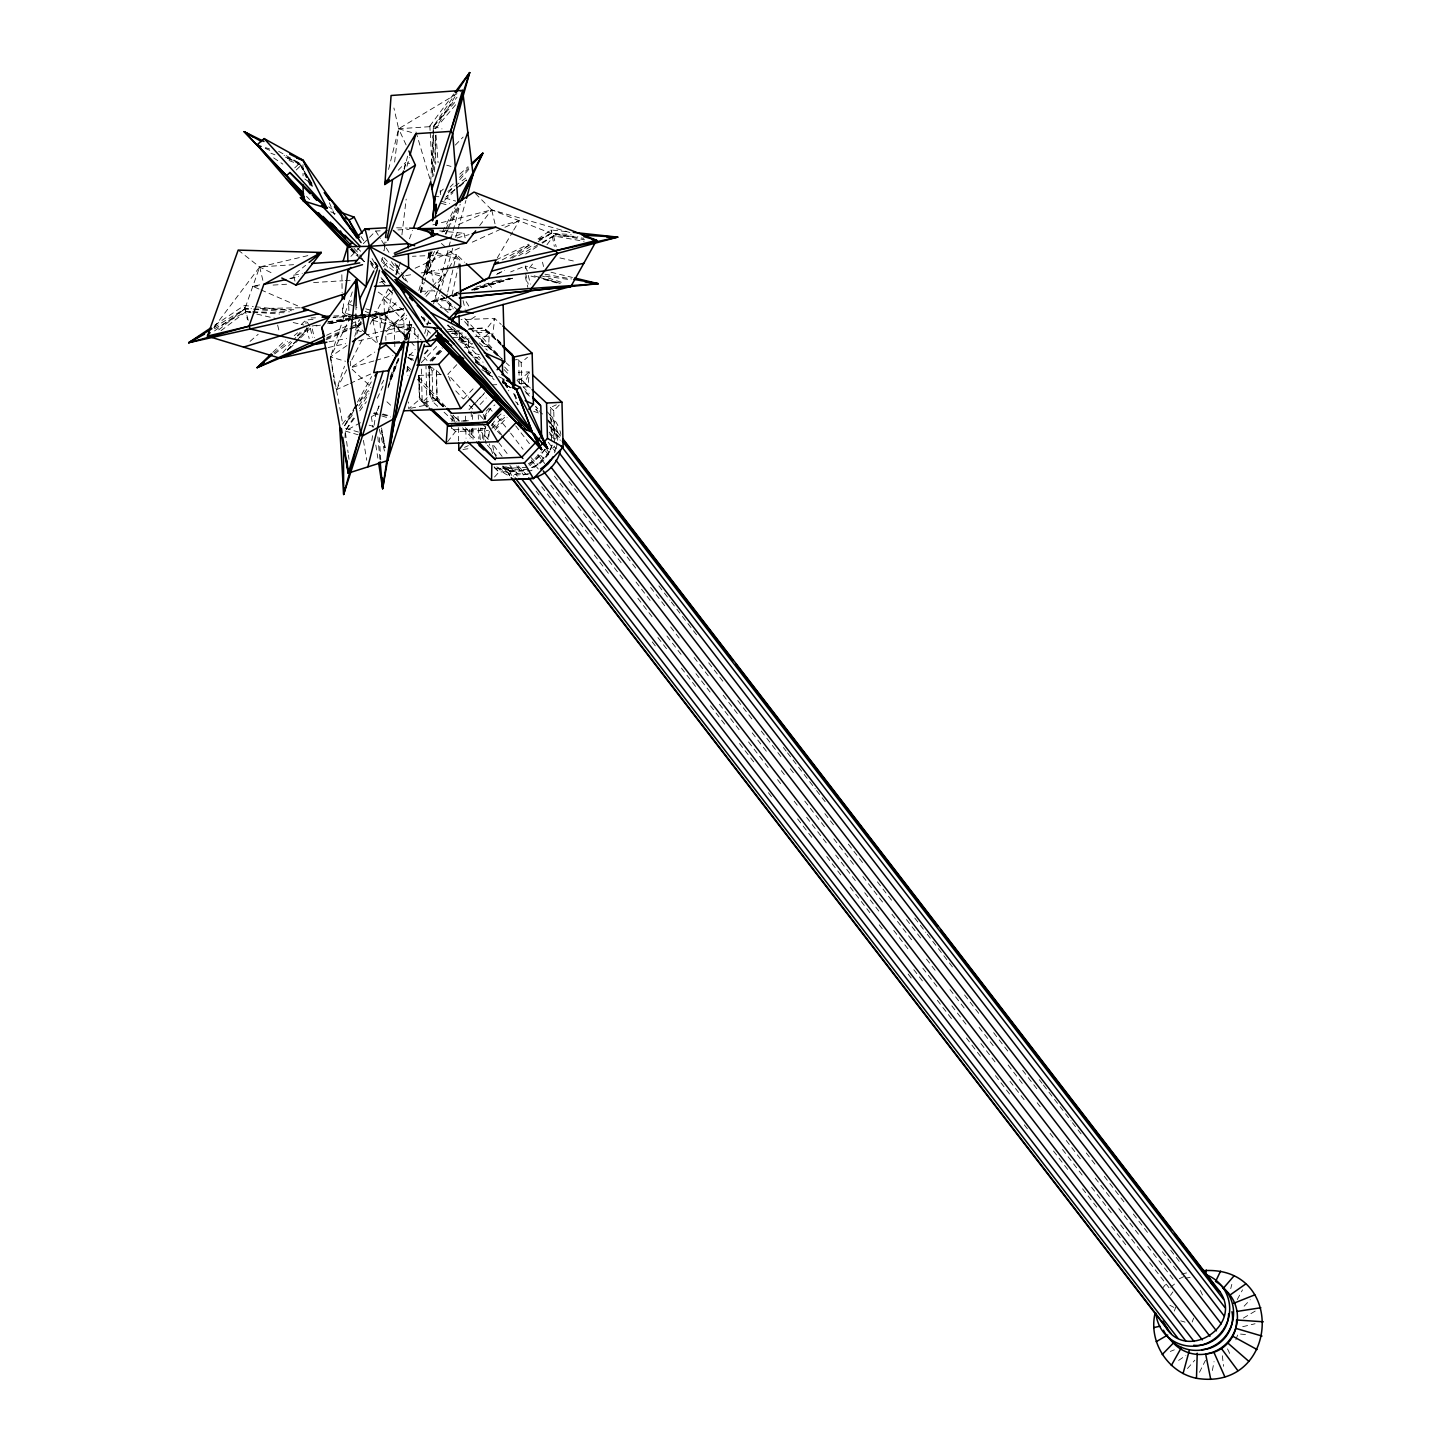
<?xml version="1.0" encoding="UTF-8"?>
<svg xmlns="http://www.w3.org/2000/svg" width="1452" height="1452" viewBox="0 0 1452 1452"><rect width="100%" height="100%" fill="white"/><g stroke="black" fill="none" stroke-linecap="round" stroke-linejoin="round"><path stroke-width="0.75" stroke-dasharray="5 3.75" d="M361.439 331.673L355.613 330.003L356.049 305.755M418.049 338.897L418.122 334.414M503.245 383.201L503.318 378.881M434.602 171.681L435.364 135.472M345.031 437.851L345.195 431.044L353.489 417.995M432.26 175.547L433.295 130.898L433.785 176.218M430.736 181.718L432.968 135.272M433.077 133.076L433.404 126.433L454.657 94.87M451.844 423.675L451.481 429.846L487.364 428.576M451.971 421.625L452.334 415.472L455.238 422.586M498.145 355.377L488.562 346.483L489.415 332.109L473.715 332.653M523.664 386.976L527.983 386.795L529.308 371.857L518.273 372.329M482.645 438.413L481.937 428.013M489.306 431.298L488.544 439.684L481.556 432.206M554.628 452.734L556.66 442.479M432.279 251.74L429.193 257.748L429.61 253.338M429.102 251.904L426.707 274.029L424.855 280.2M396.614 274.9L398.175 266.097M401.914 234.843L406.179 199.124M500.559 343.434L492.609 336.047L494.715 318.442L461.028 319.621M384.98 241.994L383.927 250.869L386.123 242.067M394.617 162.061L398.628 128.756L393.909 107.974M343.67 303.777L342.509 312.597L364.307 331.964M371.821 440.609L372.801 434.039M374.108 425.291L375.759 414.346L378.99 405.979M429.883 253.301L426.707 274.029L438.25 250.107M408.901 338.57L411.932 323.469M408.792 338.643L410.716 327.589L404.89 339.096L411.134 322.09M430.718 251.958L426.707 274.029L436.925 252.049M435.527 225.477L436.725 218.853M1212.384 1370.506L1214.053 1361.631M429.193 257.748L430.427 251.214M435.382 225.096L436.616 218.562M431.062 251.94L426.707 274.029L431.244 251.922M436.29 225.441L437.596 218.798M420.372 292.433L423.276 277.768M423.694 275.68L429.375 251.686M436.707 225.405L438.068 218.762M450.047 303.649L448.087 312.398L436.544 302.125L434.729 290.981M452.008 294.883L457.398 270.798M457.888 268.62L459.848 259.854L448.105 249.417M381.477 261.65L382.457 257.349M420.717 292.142L422.714 283.467M424.71 274.809L429.719 253.138M436.235 224.969L437.742 218.453M447.27 294.048L445.728 300.637L453.205 308.859M447.779 291.852L456.491 254.517L412.422 256.278M385.942 320.493L392.04 294.447M404.092 168.831L405.689 162.37L409.573 163.477M435.854 225.296L437.469 218.689M437.941 289.13L450.374 241.232M450.9 239.035L460.175 204.26M388.555 169.467L398.628 128.756L460.647 91.512M406.596 372.039L407.685 367.701M404.273 169.485L408.121 154.075M1230.733 1288.614L1231.822 1284.367M406.977 166.254L409.355 157.578M446.744 269.981L452.734 248.274M455.728 237.42L457.525 230.922M458.124 228.744L465.91 200.521M426.834 336.102L428.649 329.84M404.309 339.187L409.355 322.271M418.829 290.527L421.37 282.069M421.988 279.946L424.529 271.488L434.638 251.287M421.171 292.56L424.256 282.269M424.674 333.561L428.467 320.874M433.531 303.94L437.324 291.253M436.961 302.234L438.94 295.791M439.593 293.649L445.546 274.337L424.529 271.488L441.735 276.443L445.546 274.337L433.531 287.913M356.756 334.142L360.931 321.328M352.31 291.906L330.475 356.938L333.561 377.048M348.226 384.308L336.465 389.699L344.487 366.213M354.724 336.301L359.824 321.364M218.689 329.876L244.862 308.804L259.654 266.968L310.22 255.062M355.613 330.003L359.334 319.585M390.007 381.059L396.741 362.383M405.108 338.824L410.408 324.032M483.77 419.864L490.086 408.956L494.932 404.872M532.267 467.689C542.304 463.987 549.6 454.893 552.214 444.639L556.08 448.777M1174.323 1311.065L1175.775 1307.09M1192.201 1322.028L1193.635 1318.126M1235.888 1339.742L1238.03 1333.862L1246.742 1334.66M395.597 274.537L400.788 262.104M409.464 238.836L412.604 230.378M388.047 387.811L398.991 358.735M406.015 340.058L410.716 327.589L404.981 339.695M520.56 383.673L524.898 383.491L529.308 371.857L520.796 379.099L516.476 379.281M388.174 386.105L398.647 358.934M405.888 340.131L410.716 327.589L405.725 339.986M390.334 376.721L394.381 366.267M379.081 406.07L375.759 414.346L371.93 416.434M389.898 379.226L398.229 358.571M445.292 234.062L447.143 230.069M448.069 228.073L458.287 206.075L458.451 208.235L450.755 224.189M377.339 398.211L383.056 386.105M445.945 234.153L449.793 226.185M445.764 229.053L456.908 206.819M1199.479 1372.285L1205.505 1360.27M350.64 316.917L330.475 356.938L342.636 423.494M374.852 268.892L376.867 264.881M336.465 389.699L346.665 369.843M351.765 359.915L361.947 340.058M370.115 324.177L388.464 288.44M442.551 231.739L454.875 207.727M1237.267 1299.54L1242.531 1289.812M381.622 384.072L383.727 380.224M448.16 269.745L436.707 290.69L419.247 291.398M449.194 267.84L456.491 254.517L464.785 262.249M344.487 425.745L356.393 404.092M357.482 402.131L371.567 376.54M497.183 258.075L512.61 231.957M513.718 230.088L519.217 220.758L501.775 225.568M453.75 93.963L429.846 126.034L435.509 128.684L456.708 93.872M353.907 410.462L344.578 425.799L353.653 413.167M355.068 408.556L372.565 379.807M359.406 408.665L368.899 393.746M501.612 434.674L496.076 427.505L500.922 420.572L505.786 416.47M528.401 463.551L534.136 460.847L540.598 455.365L545.444 448.432M1170.475 1295.366L1172.889 1291.899M358.789 405.888L369.026 391.35M354.488 418.212L345.195 431.044L348.117 452.788M359.787 410.88L366.43 401.714M532.503 264.046L527.239 271.07L525.297 266.025L510.668 271.905M546.987 244.698L553.575 235.914L577.878 236.367M214.097 327.245L259.654 266.968L293.594 264.681M479.686 225.586L491.665 209.85L570.926 232.846M342.454 424.202L353.29 410.099M354.651 408.339L370.913 387.212M472.19 330.893L485.349 330.421L494.715 318.442L501.23 324.504M447.506 441.789L455.547 431.516L488.417 430.355M406.088 144.928L398.628 128.756L433.404 126.433L457.035 97.211M431.934 360.967L442.751 347.863M435.509 128.684L455.946 104.381M424.547 353.508L428.921 348.371M282.777 352.636L295.863 337.39M297.315 335.684L300.219 332.308M448.269 192.88L454.04 186.273M459.794 179.667L469.885 168.105M426.035 296.408L432.024 289.62M1187.464 1368.528L1194.833 1360.179M430.082 130.444L429.846 126.034L433.404 126.433L455.565 101.586M494.533 477L499.034 472.009L531.505 470.666L554.646 446.073M349.115 319.367L348.68 303.958L351.711 300.727M383.51 266.769L388.065 261.904M407.413 339.441L384.417 314.648L384 299.402L394.49 288.186M385.343 320.874L385.161 314.34L397.158 301.526M404.691 313.069L394.2 324.286L394.617 339.532M404.237 336.483L403.801 321.219L406.814 318.024M430.028 360.495L442.025 347.681M456.799 364.67L447.797 374.271L468.706 397.303M398.247 170.265L405.689 162.37M287.423 350.241L294.901 342.309M296.408 340.712L308.368 328.007L299.348 337.517M463.66 398.828L475.53 386.214M471.065 407.232L475.639 402.367M477.163 400.752L484.805 392.657M472.372 406.143L469.286 409.428L466.546 406.506M473.915 404.509L484.714 393.038M480.086 404.545L486.257 397.975M528.945 464.949L541.142 451.989M529.962 465.711L545.389 449.321M424.855 294.302L430.99 287.805M432.533 286.189L441.735 276.443M1244.128 1306.201L1250.245 1299.703M287.315 350.204L297.841 339.096M408.992 356.012L415.181 349.496M424.764 353.998L429.284 349.242M421.207 362.728L436.671 346.502M430.518 361.203L442.606 348.534M432.26 361.04L442.878 349.896M437.687 406.27L432.896 401.805L432.133 371.349L436.689 366.576M486.184 411.206L489.215 408.012M491.847 428.431L504.225 415.435M494.987 430.137L507.075 417.45M450.102 187.108L453.224 183.896M459.449 177.434L468.815 167.76M559.238 405.054L553.757 410.735L554.591 443.858M455.311 145.091L463.134 137.069M350.948 256.351L361.766 245.279M363.309 243.682L367.955 238.945M369.498 237.366L375.687 231.031L380.134 230.814M289.493 348.789L299.039 339.387M300.637 337.826L310.165 328.424M272.867 352.273L285.463 339.986M301.199 324.631L305.918 320.021L314.957 319.259M294.738 167.906L299.675 163.187M296.226 169.993L301.108 165.328L303.432 169.176L301.108 165.328L284.048 155.255M458.868 339.205L463.751 334.541M440.047 192.1L443.332 189.105M459.794 174.167L468.034 166.708M444.584 200.267L452.97 192.68M459.685 186.6L466.382 180.538M250.053 341.401L258.184 334.269M273.992 353.126L287.478 341.492M294.23 335.684L297.606 332.78M419.102 375.505L419.701 399.318L408.738 408.684L408.556 402.022M521.74 384.272L521.195 362.637L527.457 357.283M454.549 189.831L446.127 196.891L457.925 187.108M456.237 188.415L466.328 179.957M459.612 185.693L466.346 180.084M387.339 328.787L404.309 314.812M294.956 281.125L293.54 275.227L305.646 265.28M385.869 331.8L406.741 315.211M274.7 353.907L290.527 341.529M297.551 336.029L308.114 327.789M220.994 330.693L246.114 311.599L250.633 311.726M447.888 191.428L453.242 187.417M455.02 186.074L465.729 178.051M214.533 330.911L244.862 308.804L251.45 308.677M346.992 345.503L330.475 356.938L345.54 361.276M510.106 258.311L528.71 245.424M538.02 238.981L551.034 229.96L566.589 231.63M1178.607 1360.433L1185.867 1355.424M475.312 316.409L467.943 321.346L468.125 327.88M214.642 325.339L244.281 305.464L253.265 306.481M525.751 254.046L540.58 244.372M542.449 243.174L553.575 235.914L584.085 241.322M352.346 366.557L374.798 352.074M512.03 258.202L536.278 242.847M538.129 241.649L551.197 233.391L571.144 234.516M213.88 327.517L244.862 308.804L251.632 308.931M1243.366 1318.089L1256.96 1310.049M518.654 255.752L539.999 243.627M541.941 242.52L553.575 235.914L551.034 229.96L554.319 246.423M360.477 422.695L345.195 431.044L358.1 434.765M214.442 328.769L246.114 311.599L250.579 311.926M502.21 259.908L529.635 245.061M539.436 239.743L551.197 233.391L583.65 238.328M496.076 259.944L528.746 244.208M538.946 239.29L551.197 233.391L584.593 239.798M496.602 274.428L504.57 270.616M1179.224 1278.813L1184.796 1276.163M454.276 293.957L458.378 292.034M497.346 273.72L503.499 270.834M326.573 335.285L349.061 324.812M351.112 323.85L359.297 320.039M361.33 319.095L367.465 316.227M350.186 383.401L371.766 373.509M551.506 440.555L550.653 407.431L556.316 404.818M464.531 447.361L468.306 445.637M415.127 268.221L462.063 246.822M472.281 242.157L502.9 228.2M504.933 227.274L519.217 220.758M445.292 298.077L433.331 301.78M447.089 297.243L458.324 292.106M441.934 231.993L446.073 230.142M458.505 224.606L491.665 209.85L551.197 233.391M326.809 337.536L361.439 322.29M371.621 317.788L379.771 314.195L403.438 308.387M326.119 339.786L348.534 330.021M350.567 329.132L360.768 324.685M372.983 319.349L387.248 313.124L401.914 309.512M326.591 338.534L347.5 329.767M349.605 328.896L362.147 323.633M372.601 319.259L387.248 313.124L371.567 314.322M452.153 295.5L458.433 292.977M1170.294 1351.413L1174.341 1349.834M452.407 296.135L456.672 294.702M471.646 289.692L501.593 279.655M379.607 282.45L383.927 281.053M471.809 290.237L512.665 277.368M475.73 287.224L499.343 279.819M474.151 290.146L514.189 277.695L471.519 290.636M455.347 235.95L464.005 233.282L465.42 239.163M373.817 360.967L350.476 367.755L350.295 361.167M375.941 360.35L392.929 355.395M431.77 301.399L444.748 297.642M446.907 297.007L457.707 293.867M472.844 289.474L513.917 277.568M457.126 237.946L469.069 234.625M433.712 301.381L444.403 298.567M452.97 296.335L457.235 295.21L452.915 296.208M432.896 224.842L491.665 209.85L495.313 225.078M387.212 334.269L413.493 327.553M431.407 301.49L444.312 298.313M411.914 324.704L366.394 334.849M1242.712 1326.692L1255.054 1323.752M430.863 323.179L426.634 324.177L421.37 316.5M403.638 308.859L355.649 318.696M328.116 347.554L345.63 343.688M358.753 340.784L378.464 336.447M290.055 278.657L296.607 277.241M258.946 289.002L252.793 286.334L261.56 284.465M289.983 278.385L298.731 276.515M410.753 408.266L426.979 404.926L425.98 365.958M316.137 325.974L320.511 325.103M329.241 323.379L366.394 315.973M368.59 315.556L403.547 308.586M293.54 275.227L302.379 273.593M353.453 319.095L329.314 323.578L349.515 319.985M329.096 341.783L346.647 338.534M528.274 468.978L522.067 470.139L513.681 469.486L505.786 466.691L513.79 476.202M509.688 475.04L502.773 466.056C510.741 472.898 521.921 476.002 532.14 473.116M1185.213 1278.286L1191.42 1277.125M351.729 319.585L358.39 318.369M360.604 317.97L387.248 313.124L333.034 317.716M405.725 275.626L412.332 274.482M421.153 272.94L438.776 269.89M312.071 326.028L318.714 324.885M327.553 323.379L347.445 319.948M360.713 317.679L387.248 313.124L365.305 316.463M327.88 321.781L349.714 318.061M351.91 317.679L358.462 316.554M360.64 316.191L367.193 315.066M327.989 322.162L354.324 318.151M356.52 317.806L363.109 316.808M512.229 360.314L518.691 359.316L519.29 383.691M443.64 406.251L437.27 400.316L422.205 402.621L421.261 364.942M462.988 449.43L469.159 448.614M458.923 340.948L467.381 339.95M450.392 331.365L459.376 330.475M468.343 329.568L484.06 328.007L501.412 344.197M333.198 317.262L367.047 314.667M252.793 286.334L259.563 285.917M273.067 285.082L286.589 284.229M313.614 282.559L342.908 280.744M345.159 280.599L351.91 280.182M397.939 229.906L409.065 229.343M333.815 315.991L349.351 315.302M351.584 315.211L367.12 314.521M460.23 342.127L468.996 341.764M492.428 384.834L496.765 384.653M461.373 421.062L467.762 420.79M495.949 468.706L526.241 467.453M432.642 301.163L445.728 300.637L453.659 308.042M384.417 314.648L395.525 324.994L410.789 324.395L415.363 329.441M449.321 329.386L455.819 329.132M468.851 328.606L484.06 328.007L501.212 345.195M458.251 339.332L469.159 338.897M441.245 374.525L417.25 375.487L445.619 406.723M445.909 331.818L459.05 331.346M451.282 333.434L462.498 333.053M453.169 337.427L466.328 336.973M475.094 336.664L492.609 336.047M461.482 341.547L470.285 341.238M464.35 347.318L473.152 347.01M484.169 346.629L488.562 346.483M468.415 420.771L459.594 421.08L453.224 415.145M260.235 308.514L301.98 307.733M311.145 317.915L315.538 317.843M253.882 308.967L296.807 309.784M396.614 227.782L407.395 228.091M252.902 311.799L284.519 312.761M435.11 196.583L438.867 196.71M248.201 320.293L244.281 305.464L244.862 308.804L251.541 309.258M253.773 309.403L289.42 311.835M252.811 312.089L279.601 314.031M472.935 357.065L481.374 357.682M439.72 230.904L464.005 233.282M445.655 309.494L452.334 310.147M447.543 329.295L458.36 330.475M255.516 306.735L291.435 310.764M374.18 412.804L377.72 413.275M545.371 276.152L569.583 279.601M440.337 307.534L451.282 309.421M544.972 274.228L571.58 278.965M559.928 257.93L575.119 261.378M246.114 311.599L254.681 313.578M256.822 314.086L276.08 318.551M293.195 322.544L303.904 325.03M413.076 358.989L407.449 357.628L413.62 360.405M536.006 268.62L525.297 266.025L525.424 269.673M551.016 272.25L572.451 277.459M359.824 317.008L342.509 312.597L342.4 305.918M372.801 320.329L409.591 329.713L421.134 339.986M531.015 276.08L535.207 277.187M543.611 279.401L558.276 283.267M468.488 340.966L468.796 351.856L479.36 354.724M365.85 308.84L372.293 310.674M374.435 311.291L385.161 314.34M433.404 126.433L442.007 128.901M398.628 128.756L411.551 132.477M446.726 165.201L451.027 166.435M445.038 198.016L455.801 201.12M441.081 201.138L449.684 203.607M441.245 203.298L447.688 205.149M409.119 354.361L413.421 355.595M382.983 413.983L389.445 415.835M382.021 414.51L390.624 416.978M386.522 417.432L370.659 412.332M369.08 425.164L373.382 426.398M345.558 428.34L358.481 432.043M538.529 277.078L560.127 283.358L542.83 278.367M1180.766 1320.866L1185.05 1322.119M534.191 275.844L540.67 277.731M436.163 252.43L459.848 259.854M539.872 275.227L562.995 282.831M265.426 147.596L269.6 148.975M533.683 411.279L539.618 413.384L535.752 409.246L542.631 414.02M287.496 158.431L299.638 163.241L312.652 186.328M270.907 153.204L274.936 154.819M289.039 160.482L301.108 165.328M265.208 148.34L271.27 150.972M285.463 157.106L299.638 163.241L311.817 187.018M260.997 289.892L299.929 306.844M461.809 342.799L476.111 349.079M348.68 303.958L356.956 307.661M365.232 311.345L394.2 324.286L407.631 339.078M330.711 211.738L336.773 214.551M428.848 366.285L436.489 369.861L437.27 400.316M238.182 250.107L259.654 266.968L273.756 273.992M482.736 368.481L488.689 371.476M498.599 376.467L502.555 378.464M1169.876 1305.257L1173.833 1307.399M278.621 151.298L299.638 163.241L310.855 187.018M481.882 369.697L489.524 374.09M502.9 381.785L506.712 383.981M488.852 374.58L492.7 376.812M502.301 382.384L508.073 385.742M485.095 371.167L490.939 374.598M502.628 381.477L506.53 383.764M487.346 373.981L491.248 376.286M506.839 385.488L510.741 387.793M485.385 371.077L489.233 373.382M502.755 381.44L506.621 383.745M485.857 372.71L489.705 375.015M507.002 385.452L510.85 387.757M452.588 332.962L460.102 337.517L480.503 358.499M468.07 352.455L483.099 362.183M328.66 206.801L332.326 209.233M504.025 382.693L508.835 390.806M507.184 387.593L505.296 383.546L508.599 385.76M273.666 157.887L282.831 164.112M304.829 179.05L312.162 184.023M475.367 362.274L480.848 366.14M482.681 367.41L488.162 371.276M502.773 381.549L506.439 384.108M483.153 367.9L490.54 373.11M378.228 292.07L403.819 310.438M479.741 364.724L490.685 372.783M475.294 361.494L488.199 370.986M382.493 262.485L396.886 273.157M407.649 357.246L413.003 361.276M447.361 325.302L472.118 344.56M421.57 316.826L430.337 323.832M475.966 360.277L488.235 370.079M451.79 326.337L472.535 343.779M443.277 406.143L429.992 394.69L428.649 366.467M392.566 292.505L387.575 288.458L393.764 294.901M418.593 375.596L419.701 399.318L427.904 406.506M441.408 243.464L446.436 247.929M485.349 330.421L500.595 343.979M365.977 333.452L377.72 343.888L371.894 315.32M530.452 388.083L520.796 379.099L527.983 386.795M524.898 383.491L529.726 387.974M550.526 407.74L553.757 410.735L550.653 407.431M479.342 342.872L487.291 350.259M524.916 390.933L529.671 395.361M525.751 392.712L530.506 397.14M440.736 374.798L436.235 369.97L437.016 400.48L443.368 406.378M452.897 415.236L459.249 421.153M494.206 467.526L499.034 472.009L493.208 465.783M488.017 283.902L492.99 288.549M500.795 342.69L489.415 332.109L481.302 340.857L497.256 355.686M518.019 359.679L521.195 362.637M441.462 295.137L446.218 299.566M447.797 301.054L458.905 311.4M464.767 318.387L499.288 355.885M506.113 362.8L509.307 365.759M480.067 338.461L502.283 359.17L481.302 340.857L462.153 318.732M407.74 366.612L410.898 369.57M417.45 379.444L443.659 405.907M442.751 406.56L429.992 394.69L429.229 364.234M444.076 412.205L453.641 421.098M452.371 428.558L455.547 431.516M428.667 406.106L419.211 397.267L418.92 375.542M419.701 399.318L427.632 406.687M427.088 407.159L422.205 402.621L429.992 394.69L432.896 401.805M352.128 369.298L370.369 386.323M386.958 401.787L391.949 406.433M351.529 248.11L357.827 254.318M359.388 255.879L364.107 260.525M475.457 193.552L491.665 209.85M357.464 248.074L360.604 251.287M369.988 260.906L377.81 268.929M306.553 196.401L309.621 199.577M402.295 277.15L406.85 281.906M447.924 324.812L460.102 337.517L477.672 363.363M427.505 330.112L430.518 333.234M350.168 249.163L356.412 255.715M383.963 257.748L400.77 275.535M351.075 249.163L360.241 258.873M381.622 281.506L386.196 286.353M504.643 367.029L509.289 372.002M517.021 380.279L529.417 393.51M504.08 369.534L508.708 374.507M537.73 408.774L535.643 406.542L539.69 411.333M560.182 435.31L548.021 420.408L551.542 427.995L560.944 439.303M549.11 432.115L555.553 439.012M515.605 401.66L518.183 404.418M546.732 449.811L549.31 452.57M540.598 455.365L544.464 459.504M490.086 408.956L492.155 411.188M497.056 416.434L509.235 431.335M531.015 457.507L538.002 464.967M492.21 423.367L496.076 427.505M491.411 424.819L500.414 434.457M479.632 415.036L484.097 419.81M455.746 390.842L463.242 398.864M469.25 405.29L473.751 410.099M482.318 423.821L485.44 427.16L484.678 435.546L486.111 443.822M518.201 466.001L525.933 474.278M509.815 465.348L517.547 473.624M487.4 445.201L496.62 455.674M465.257 427.578L475.766 438.813M437.016 400.48L443.005 406.905M450.519 414.927L456.527 421.352M462.535 427.777L473.025 439.012M354.034 248.401L361.584 256.568M381.023 277.641L385.361 282.36M468.796 351.856L494.17 379.807M384 299.402L403.801 321.219M395.525 324.994L409.246 340.113M410.771 341.801L415.345 346.828M424.057 357.174L427.033 360.459M406.996 367.937L409.972 371.222M547.84 419.737L551.887 424.529L555.408 432.115L556.479 438.322M549.255 421.733L560.327 436.09M549.292 425.962L560.363 440.319M549.691 433.93L552.468 437.524M548.221 442.243L555.136 451.227M658.881 585.882L663.038 591.273M664.417 593.069L669.953 600.257M671.332 602.035L675.489 607.426M676.868 609.223L681.024 614.613M682.404 616.41L686.56 621.801M687.939 623.598L692.078 628.97M693.475 630.767L697.613 636.158M783.372 747.471L786.149 751.065M787.528 752.862L791.685 758.253M793.064 760.049L797.202 765.422M798.6 767.219L802.738 772.609M804.118 774.406L808.274 779.797M809.653 781.593L815.189 788.763M816.568 790.56L820.725 795.95M822.104 797.747L826.261 803.137M914.778 918.045L918.934 923.418M920.314 925.214L925.85 932.402M927.229 934.199L931.385 939.589M932.765 941.386L936.921 946.758M938.301 948.555L942.439 953.946M943.836 955.743L947.974 961.133M949.372 962.93L953.51 968.321M1039.269 1079.635L1042.046 1083.228M1043.425 1085.007L1047.564 1090.398M1048.961 1092.194L1053.099 1097.585M1054.497 1099.382L1058.635 1104.772M1060.014 1106.569L1064.171 1111.942M1065.55 1113.738L1071.086 1120.926M1072.465 1122.723L1076.622 1128.113M1078.001 1129.892L1082.157 1135.283M1170.675 1250.19L1174.831 1255.581M1176.211 1257.378L1180.367 1262.768M545.462 450.973L549.618 456.364M568.984 481.501L573.141 486.874M574.52 488.671L578.658 494.061M592.489 512.012L596.645 517.402M598.024 519.199L602.181 524.589M603.56 526.386L607.716 531.759M621.547 549.727L625.703 555.1M627.082 556.896L631.221 562.287M632.618 564.084L636.756 569.474M650.587 587.425L654.743 592.815M656.122 594.612L660.279 599.985M661.658 601.781L665.815 607.172M708.685 662.838L712.841 668.21M714.221 670.007L718.377 675.398M719.756 677.195L723.895 682.585M737.743 700.536L741.881 705.926M743.261 707.723L747.417 713.113M748.796 714.892L752.953 720.283M761.247 731.064L765.404 736.436M766.783 738.233L770.939 743.624M772.319 745.42L776.457 750.811M777.855 752.608L781.993 757.998M790.305 768.761L794.444 774.152M824.881 813.646L829.019 819.037M830.417 820.834L834.555 826.224M848.385 844.175L852.542 849.565M853.921 851.344L858.078 856.734M859.457 858.531L863.613 863.922M877.444 881.872L881.582 887.263M882.979 889.06L887.118 894.45M888.515 896.247L892.653 901.619M906.484 919.588L910.64 924.96M912.019 926.757L916.176 932.148M917.555 933.945L921.711 939.335M964.582 994.983L968.738 1000.374M970.117 1002.17L974.274 1007.561M975.653 1009.358L979.791 1014.73M993.64 1032.699L997.778 1038.071M999.158 1039.868L1003.314 1045.258M1004.693 1047.055L1008.85 1052.446M1022.68 1070.396L1026.836 1075.787M1028.216 1077.584L1032.354 1082.956M1033.751 1084.753L1037.89 1090.143M1086.314 1152.979L1090.452 1158.369M1091.831 1160.166L1095.988 1165.557M1104.282 1176.32L1108.439 1181.71M1109.818 1183.507L1113.974 1188.898M1115.354 1190.694L1119.51 1196.067M1120.89 1197.864L1125.046 1203.254M1133.34 1214.035L1137.479 1219.408M1138.876 1221.205L1143.014 1226.595M1144.412 1228.392L1148.55 1233.783M1162.38 1251.733L1166.537 1257.123M1167.916 1258.92L1172.073 1264.311M1173.452 1266.09L1177.608 1271.48M515.696 425.872L529.526 443.822M537.821 454.603L544.736 463.569M554.428 476.147L558.584 481.538M559.964 483.334L564.102 488.707M565.5 490.504L569.638 495.894M577.932 506.657L582.089 512.048M583.468 513.845L587.624 519.235M589.004 521.032L593.16 526.423M594.54 528.219L598.696 533.592M606.99 544.373L611.147 549.763M612.526 551.56L616.664 556.933M618.062 558.73L622.2 564.12M636.03 582.07L640.187 587.461M641.566 589.258L645.723 594.648M647.102 596.445L651.258 601.818M670.624 626.955L674.763 632.346M676.142 634.143L680.298 639.533M694.129 657.484L698.285 662.874M699.664 664.671L703.821 670.044M705.2 671.84L709.338 677.231M723.187 695.181L727.325 700.572M728.704 702.369L732.861 707.759M734.24 709.556L738.396 714.928M752.227 732.897L756.383 738.269M757.762 740.066L761.901 745.457M763.298 747.254L767.436 752.644M781.267 770.595L785.423 775.985M804.789 801.123L808.945 806.495M810.325 808.292L814.463 813.683M815.861 815.48L819.999 820.87M821.396 822.667L825.535 828.039M833.829 838.82L837.986 844.211M839.365 846.008L843.521 851.38M844.901 853.177L849.057 858.568M850.436 860.364L854.593 865.755M862.887 876.518L867.025 881.908M868.423 883.705L872.561 889.096M873.959 890.893L878.097 896.283M879.476 898.062L883.633 903.453M891.927 914.234L896.084 919.624M897.463 921.403L901.619 926.793M902.999 928.59L907.155 933.981M908.535 935.778L912.673 941.168M926.521 959.119L930.659 964.509M932.039 966.288L936.195 971.678M950.025 989.629L954.182 995.019M955.561 996.816L959.718 1002.207M961.097 1004.004L965.235 1009.394M979.084 1027.344L983.222 1032.735M984.601 1034.514L988.758 1039.904M990.137 1041.701L994.293 1047.092M1008.124 1065.042L1012.28 1070.433M1013.659 1072.229L1017.798 1077.62M1019.195 1079.417L1023.333 1084.789M1037.164 1102.758L1041.32 1108.13M1066.222 1140.455L1070.36 1145.846M1071.757 1147.643L1075.896 1153.015M1077.275 1154.812L1081.431 1160.202M1095.262 1178.153L1099.418 1183.543M1100.797 1185.34L1104.954 1190.731M1106.333 1192.528L1110.49 1197.9M1118.784 1208.681L1122.922 1214.072M1124.32 1215.868L1128.458 1221.241M1129.837 1223.038L1133.994 1228.428M1135.373 1230.225L1139.53 1235.616M1147.824 1246.379L1151.981 1251.769M1153.36 1253.566L1157.516 1258.957M1158.896 1260.753L1163.052 1266.126M1164.431 1267.923L1168.57 1273.313M1169.967 1275.11L1174.105 1280.501M510.614 433.132L523.065 449.285M531.359 460.066L538.275 469.05M550.725 485.204L554.882 490.594M556.261 492.391L560.418 497.764M561.797 499.561L565.935 504.951M579.765 522.902L583.922 528.292M585.301 530.089L589.458 535.479M590.837 537.276L594.993 542.649M608.824 560.617L612.98 565.99M614.359 567.786L618.498 573.177M619.895 574.974L624.033 580.364M637.864 598.315L642.02 603.705M643.399 605.502L647.556 610.875M648.935 612.671L653.091 618.062M666.922 636.012L671.06 641.403M672.457 643.2L676.596 648.59M677.975 650.387L682.131 655.76M695.962 673.728L700.118 679.1M701.497 680.897L705.654 686.288M707.033 688.085L711.171 693.475M719.484 704.238L723.622 709.629M725.02 711.426L729.158 716.816M730.538 718.613L734.694 723.985M736.073 725.782L740.23 731.173M748.524 741.954L752.68 747.326M754.06 749.123L758.216 754.514M759.596 756.31L763.734 761.701M765.131 763.498L769.27 768.888M777.582 779.651L781.72 785.042M794.171 801.195L798.328 806.586M806.622 817.349L810.779 822.74M812.158 824.536L816.296 829.927M817.694 831.724L821.832 837.114M823.23 838.893L827.368 844.284M835.662 855.065L839.819 860.455M841.198 862.234L845.354 867.624M846.734 869.421L850.89 874.812M852.27 876.609L856.426 881.999M864.72 892.762L868.859 898.153M870.256 899.95L874.394 905.34M875.792 907.119L879.93 912.509M893.76 930.46L897.917 935.85M899.296 937.647L903.453 943.038M904.832 944.835L908.988 950.225M922.819 968.175L926.957 973.566M928.354 975.363L932.493 980.735M933.872 982.532L938.028 987.923M951.859 1005.873L956.015 1011.264M957.394 1013.06L961.551 1018.451M962.93 1020.248L967.068 1025.62M980.917 1043.589L985.055 1048.961M986.434 1050.758L990.591 1056.149M991.97 1057.945L996.126 1063.336M1009.957 1081.286L1014.113 1086.677M1015.492 1088.474L1019.631 1093.846M1021.028 1095.643L1025.166 1101.033M1050.068 1133.359L1054.225 1138.731M1062.519 1149.512L1066.676 1154.903M1068.055 1156.699L1072.193 1162.072M1073.591 1163.869L1077.729 1169.259M1079.108 1171.056L1083.265 1176.447M1091.559 1187.21L1095.716 1192.6M1097.095 1194.397L1101.251 1199.788M1102.631 1201.584L1106.787 1206.957M1108.166 1208.754L1112.323 1214.144M1120.617 1224.925L1124.755 1230.298M1126.153 1232.095L1130.291 1237.485M1131.671 1239.282L1135.827 1244.673M1137.206 1246.469L1141.363 1251.842M1149.657 1262.623L1153.814 1268.013M1155.193 1269.81L1159.349 1275.183M1160.729 1276.98L1164.885 1282.37M1166.265 1284.167L1169.023 1287.761M541.723 486.747L545.879 492.137M547.259 493.934L551.415 499.325M552.795 501.122L556.933 506.494M565.245 517.275L569.384 522.666M570.781 524.462L574.919 529.835M576.299 531.632L580.455 537.022M594.285 554.973L598.442 560.363M599.821 562.16L603.978 567.55M605.357 569.347L609.495 574.72M657.919 637.573L662.058 642.946M663.455 644.742L667.593 650.133M681.424 668.083L685.58 673.474M686.959 675.271L691.116 680.661M692.495 682.458L696.651 687.831M710.482 705.799L714.62 711.171M716.017 712.968L720.156 718.359M721.553 720.156L725.691 725.546M739.522 743.497L743.678 748.887M745.058 750.684L749.214 756.056M750.593 757.853L754.75 763.244M797.62 818.91L801.776 824.282M803.156 826.079L807.312 831.47M808.691 833.267L812.83 838.657M826.678 856.607L830.816 861.998M832.196 863.795L836.352 869.185M837.731 870.964L841.888 876.355M850.182 887.136L854.339 892.526M855.718 894.305L859.874 899.695M861.254 901.492L865.392 906.883M866.79 908.68L870.928 914.07M879.24 924.833L883.379 930.224M913.816 969.718L917.954 975.109M919.352 976.906L923.49 982.296M937.32 1000.246L941.477 1005.637M942.856 1007.434L947.013 1012.806M948.392 1014.603L952.548 1019.994M966.379 1037.944L970.517 1043.335M971.914 1045.131L976.053 1050.522M977.432 1052.319L981.588 1057.691M995.419 1075.66L999.575 1081.032M1000.954 1082.829L1005.111 1088.22M1006.49 1090.016L1010.646 1095.407M1053.517 1151.055L1057.673 1156.445M1059.053 1158.242L1063.209 1163.633M1064.588 1165.43L1068.726 1170.802M1082.557 1188.771L1086.713 1194.143M1088.092 1195.94L1092.249 1201.33M1093.628 1203.127L1097.785 1208.518M1111.615 1226.468L1115.771 1231.859M1117.151 1233.656L1121.289 1239.028M1122.686 1240.825L1126.825 1246.215M498.708 442.606L508.382 455.184M516.694 465.947L523.609 474.931M536.06 491.085L540.198 496.475M652.238 641.911L656.395 647.283M768.435 792.719L772.591 798.11M908.135 974.056L912.292 979.447M1024.332 1124.883L1028.488 1130.255M502.102 456.382L492.409 443.822L493.843 452.08L496.493 457.779M510.396 467.163L517.311 476.129M504.915 466.455L511.83 475.421M502.918 466.854L509.833 475.82M378.028 266.26L373.999 260.943L377.956 266.224M391.405 261.614L397.63 270.562M381.84 258.728L387.684 267.277M360.985 236.603L364.742 242.194M370.659 263.611L374.271 269.201M375.687 231.031L380.406 238.6M381.586 240.487L385.125 246.168M386.286 248.056L389.826 253.737M396.904 265.099L403.983 276.443M405.144 278.348L407.504 282.124M483.153 414.383L486.42 419.646M309.875 326.41L305.918 320.021L306.009 323.687M466.165 301.726L469.668 307.461M372.039 258.601L377.847 268.203M309.203 178.814L312.67 184.604M374.634 262.322L378.046 268.112M374.779 262.231L377.03 266.115M304.43 171.263L312.18 185.112M513.554 393.528L514.915 395.979M505.296 383.546L507.438 387.43M370.496 261.215L374.616 269.019M396.523 264.845L400.462 272.631M401.442 274.591L404.382 280.436M1227.521 1348.908L1231.26 1356.803M492.627 453.641L489.27 443.822M1200.387 1290.447L1204.035 1298.342M514.607 393.964L517.311 399.972M329.332 202.717L334.559 214.66M307.461 175.892L311.781 186.128M483.879 416.161L485.331 419.719M429.955 366.013L432.133 371.349M394.998 263.211L398.175 271.415M448.559 376.286L450.864 382.33M514.189 394.291L517.947 404.836M416.016 132.005L430.101 179.558M553.575 235.914L556.189 246.786M542.503 262.195L543.538 266.533M528.292 275.408L530.379 284.102M525.57 273.321L528.183 284.175M525.261 276.606L527.856 287.46M463.079 300.6L465.166 309.294M423.784 317.189L424.819 321.527M381.858 322.889L379.771 314.195L380.478 331.6M312.289 329.023L314.376 337.717M310.383 328.588L312.47 337.281M306.553 327.698L309.167 338.552M277.641 325.085L279.22 331.6M259.654 266.968L263.302 282.178M244.862 308.804L247.457 319.658M379.281 429.139L384.798 452.389M384.925 447.688L381.313 430.482L384.871 447.706M381.531 427.959L385.197 447.543M551.542 427.995L552.976 436.253M363.436 440.373L366.757 460.248M428.594 253.084L433.295 282.069M371.349 416.688L373.073 427.596M375.814 445.056L377.865 458.142M333.906 379.281L335.267 388.228M348.407 454.948L349.006 459.304M1222.348 1355.787L1223.582 1366.296M414.473 329.568L415.435 338.498M377.847 436.87L379.934 459.395M435.999 135.054L438.123 162.733M440.246 190.394L440.573 194.659M379.317 437.669L380.769 459.848M430.209 132.658L432.642 176.817M502.828 378.772L502.955 383.128M459.522 333.198L459.758 341.91M394.672 341.71L394.871 348.244M385.778 336.12L385.887 340.476M504.08 379.026L504.189 383.382M478.252 414.927L478.38 419.283M478.597 427.995L478.87 438.885M472.426 414.945L472.553 419.356M472.771 428.195L473.043 439.23M471.174 411.588L471.41 420.3M471.628 429.03L471.846 437.742M469.795 429.302L470.012 438.141M465.475 416.089L465.584 420.499M465.802 429.338L466.038 438.177M458.015 416.343L458.233 425.309M458.287 427.541L458.632 440.991M407.667 366.503L407.885 375.378M409.428 320.946L409.591 329.713M341.837 274.755L342.146 292.56M302.978 164.602L303.051 175.91M435.546 135.363L435.709 164.294M429.229 366.412L429.393 392.603M550.036 417.033A37.207 36.717 -43.2 0 1 552.976 441.481M551.923 445.219A37.207 36.717 -43.2 0 1 531.523 467.58M524.154 469.958A37.207 36.717 -43.2 0 1 499.706 466.764M480.303 439.647A37.207 36.717 -43.2 0 1 480.449 428.068M484.151 417.087A37.207 36.717 -43.2 0 1 489.723 409.137M549.709 414.619A37.207 36.717 -43 0 1 559.31 428.848M559.928 430.663A37.207 36.717 -43 0 1 560.889 434.384M507.438 475.04A37.207 36.717 -43 0 1 496.856 466.854M487.908 438.268A37.207 36.717 -43 0 1 488.562 434.457M491.883 425.363A37.207 36.717 -43 0 1 496.185 418.866M497.455 417.396A37.207 36.717 -43 0 1 501.702 413.403M547.222 411.824A37.207 36.717 -43 0 1 555.789 449.358M528.02 474.096A37.207 36.717 -43 0 1 497.147 466.691M483.806 439.938A37.207 36.717 -43 0 1 485.73 426.579M1170.748 1287.325A37.207 36.717 -43 0 1 1175.231 1283.55M1163.07 1287.597A37.207 36.717 -43 0 1 1165.539 1284.603M1181.728 1274.166A37.207 36.717 -43 0 1 1187.391 1272.805M357.936 255.316L351.547 248.964L357.991 255.225M364.325 261.669L359.533 256.913L364.361 261.596M385.07 282.323L381.876 279.147L385.089 282.323"/><path stroke-width="1.5" d="M513.645 384.925L513.917 357.01L502.991 345.667M356.049 305.755L356.52 279.31L321.818 327.408L348.262 473.134L349.642 472.699M418.013 341.147L418.376 365.305L387.557 460.611M532.575 374.906L561.978 402.222L563.122 447.053L533.447 478.579L491.538 480.322L491.847 464.313L467.689 441.88M383.128 371.349L343.67 494.46L343.834 487.672M432.061 184.495L431.952 188.96L469.668 72.6L455.075 92.184M1202.292 1270.772C1286.926 1263.748 1279.121 1391.833 1196.484 1378.293L1197.228 1353.21M435.328 217.709L436.362 204.46M408.883 151.008L415.399 165.147L384.853 184.458L391.078 95.505L462.589 90.351L462.952 93.309M1196.484 1378.293C1167.789 1372.449 1148.387 1341.811 1155.048 1313.37M511.213 477.617L1165.466 1326.856C1186.593 1362.357 1243.311 1325.622 1219.97 1291.736L562.94 438.903M1228.61 1313.806C1228.791 1331.702 1211.513 1347.456 1193.689 1345.278M1210.732 1379.4L1205.614 1353.863C1222.893 1353.028 1237.304 1337.274 1236.541 1319.977L1263.294 1321.792M431.28 235.66L431.68 231.231M432.732 220.178L434.801 198.089M422.151 342.019L395.906 417.686L362.401 435.999L360.622 432.66L347.7 361.893L356.52 279.31L365.323 332.798L352.491 341.692M432.46 220.922L434.874 198.797M516.422 422.187L497.836 441.68L446.181 443.495L447.615 423.766L431.825 409.047M385.524 237.547L392.476 179.83M344.251 299.366L348.026 270.707L350.894 267.458M378.555 462.498L382.656 488.689L404.563 341.329M432.605 235.496L433.277 231.049M408.175 342.962L387.63 460.593M1205.577 1274.366L1206.322 1270.028M380.152 461.645L382.656 488.689L408.393 340.857M387.974 370.95L403.837 341.093L389.009 370.569L377.701 427.65L367.864 466.872M365.323 332.798L379.516 270.272M385.433 322.671L373.727 372.601L389.009 370.569M387.103 237.928L403.565 170.991M389.317 179.721L384.853 184.458L385.905 180.175M409.936 155.4L415.853 133.711L450.61 131.388L452.715 133.62L457.961 201.737M1183.053 1373.538L1189.333 1350.414M339.732 427.723L343.67 494.46L377.23 372.148L374.906 375.977M466.509 198.361L473.062 174.294M455.91 93.019L469.668 72.6L433.966 201.102L433.731 196.692M418.376 365.305L424.42 344.451M450.61 131.388L462.589 90.351M401.151 349.769L403.039 343.416M342.781 437.379L348.262 473.134L360.622 432.66M342.981 261.596L347.609 246.731L351.965 242.266M347.7 361.893L355.359 338.407M355.123 283.503L356.52 279.31M467.816 132.259L455.347 167.67L435.999 213.244L430.736 181.718L413.403 228.254M326.9 342.2L315.937 344.233L250.288 328.987L249.036 326.192L263.828 284.356L321.219 252.466L238.182 250.107L207.4 336.12L209.959 336.882M361.566 313.342L377.211 269.618M387.757 240.415L415.399 165.147M400.861 349.551L403.275 343.271M489.142 277.586L460.429 291.072L488.634 278.24L496.076 259.944L440.991 269.509M461.899 200.303L473.08 174.476L471.065 178.523M460.139 202.1L482.844 153.259L471.319 163.713M397.358 355.831L403.075 343.725M1215.977 1280.664L1220.569 1271.135M359.715 298.912L373.836 270.889M455.91 205.73L482.844 153.259L471.936 164.548M452.008 318.188L570.908 286.48L564.175 287.042M571.398 285.608L594.975 243.246M595.719 241.94L596.627 240.306L473.969 192.063L417.65 228.726L466.364 243.083L475.675 230.85M1171.347 1365.443L1181.456 1347.456M451.717 321.981L460.683 306.608L459.921 264.3M466.146 78.408L469.668 72.6M384.853 184.458L415.853 133.711M553.176 456.708L548.33 463.642L541.868 469.105M491.538 480.322L458.868 449.957L464.876 441.971M210.086 332.562L207.4 336.12L249.036 326.192M281.797 278.004L295.899 285.046L321.219 252.466L316.808 253.501M429.229 408.175L448.287 425.89L487.727 424.51L502.065 407.304M460.338 99.172L463.261 95.705L472.862 172.697M1223.709 1287.851L1234 1275.891M478.525 158.214L482.844 153.259M355.177 262.576L369.48 246.314L386.958 230.487M424.057 346.483L430.609 346.229L436.616 339.822M416.942 365.196L438.758 364.325L450.755 351.511M403.529 410.807L460.81 408.538L482.01 385.887M497.147 369.715L504.733 361.621L503.118 304.43M494.134 399.282L482.137 412.096L473.624 413.058M501.612 406.27L486.692 422.223L448.287 425.89M540.053 437.814L521.758 457.253L494.097 458.415L476.619 442.17M491.847 464.313L524.317 462.97L547.458 438.377L546.569 403.039L532.067 389.572M497.836 441.68L487.727 424.51L502.828 408.665M528.8 409.192L533.447 404.309L532.158 353.253L502.864 326.01M1162.199 1354.571L1174.087 1342.32M356.321 237.801L365.051 228.89L385.96 227.819M396.995 279.528L408.629 267.64L408.393 254.554M437.488 330.33L426.67 341.42L379.934 343.779M448.305 319.259L460.683 306.608L408.629 267.64L369.48 246.314L347.609 246.731L347.881 261.995M324.504 339.423L257.131 367.646L271.288 353.816M303.994 196.038L286.589 175.674L289.892 172.516L327.154 208.344L303.214 200.812L303.105 184.967M361.076 242.593L302.942 160.065L264.137 138.593L257.095 144.819L259.164 147.233M324.522 336.247L257.131 367.646L272.304 354.578M309.113 262.431L321.219 252.466M257.131 367.646L264.155 362.147M1229.735 1295.238L1245.689 1283.985M318.387 313.795L188.706 342.708L210.939 327.807M378.536 349.66L386.014 344.832L397.122 355.195M303.577 309.911L308.096 310.002L188.706 342.708L211.938 328.678M1156.191 1341.684L1167.753 1335.005M345.195 217.746L348.861 220.159L354.234 217.183L362.238 233.264M188.706 342.708L204.55 334.123M498.29 262.032L494.37 264.137L617.663 237.13L573.25 232.338M463.678 358.553L459.776 356.266L547.604 448.559L520.397 387.448L516.277 389.481L512.447 387.285L516.277 389.481L547.604 448.559L458.941 356.484M394.272 253.192L437.796 233.826M288.095 354.597L279.8 358.154M324.086 340.675L279.946 358.19L325.92 348.044M1233.51 1303.351L1254.855 1294.839M345.104 293.685L301.98 307.733L328.678 317.607L280.254 335.938L243.537 347.119M350.767 472.336L386.795 460.847M394.817 254.717L451.027 237.293M295.899 285.046L362.51 264.645M472.172 233.772L495.84 227.238L555.372 250.779L557.75 253.301L528.909 291.816L454.93 314.122M491.502 271.179L617.663 237.13L582.216 235.133M555.372 250.779L596.627 240.306L583.777 236.585M1153.759 1327.618L1159.876 1326.221M263.828 284.356L285.681 279.619M502.809 346.665L513.917 357.01L532.158 353.253M583.795 263.356L544.591 270.889L488.634 278.24M304.593 273.176L359.769 262.866M392.966 256.677L466.364 243.083M1201.748 1349.725C1220.37 1348.962 1235.997 1330.141 1231.949 1311.719M1237.249 1311.392L1260.844 1307.744M570.872 286.589L459.594 298.096M459.322 297.914L598.188 283.685L574.593 277.967M379.88 343.707L399.427 341.946M458.687 293.649L598.188 283.685L573.794 279.347M311.69 263.465L356.956 260.416M546.569 403.039L561.978 402.222M374.453 286.334L391.187 285.481L426.67 341.42L437.197 339.169L433.186 339.369M322.707 316.482L329.368 316.191M446.835 408.865L451.59 413.312L482.137 412.096L470.194 398.937M495.84 227.238L417.65 228.726L433.095 230.251M606.609 236.912L617.663 237.13M409.537 228.145L420.318 228.436M321.981 317.117L328.678 317.607M456.781 310.601L473.152 313.178M382.058 271.597L423.766 326.7L441.063 328.588M584.975 281.815L598.188 283.685M592.289 239.653L596.627 240.306M369.298 229.743L365.051 228.89L369.48 246.314L391.187 285.481M1235.779 1328.362L1261.988 1336.058M212.028 337.517L278.421 357.718M414.655 245.697L408.193 243.664L369.48 246.314L366.085 286.752L348.026 270.707M296.68 157.996L302.942 160.065L327.154 208.344L312.234 195.24M348.426 245.66L300.473 197.708L304.593 199.196M339.75 211.938L354.234 217.183M521.849 428.086L531.668 432.006M512.375 387.194L516.277 389.481L532.34 432.279L516.277 389.481L467.018 331.419L384.726 269.074M261.142 146.579L257.095 144.819L286.589 175.674M484.278 352.654L504.733 361.621M525.207 400.607L533.447 404.309M300.473 197.708L304.503 199.577L300.473 197.708L349.968 246.568M303.704 194.169L244.245 131.751L263.992 141.461M289.656 154.094L303.468 160.882L306.39 166.871M506.53 380.46L520.397 387.448M423.766 326.7L395.343 279.564L430.899 312.743L467.018 331.419L532.34 432.279L503.227 401.932L453.968 343.87L395.343 279.564L467.018 331.419M1232.875 1336.294L1257.051 1349.543M547.458 438.377L563.122 447.053M303.486 193.207L244.245 131.751L261.433 141.534M461.954 358.953L458.106 356.72L436.707 335.539L541.65 449.594L534.282 433.513M244.245 131.751L253.737 137.359M438.05 333.016L441.789 335.448M501.866 374.344L509.362 379.208L511.213 383.219M1211.149 1282.951L1219.97 1291.736M451.608 345.576L436.998 335.303L448.087 343.144M448.686 341.855L437.742 333.797L448.45 341.692M348.625 247.53L315.774 213.008L319.494 215.822M486.275 355.558L489.814 358.299L486.366 355.395M303.214 200.812L356.738 246.277M1228.029 1343.227L1248.811 1361.323M431.19 409.373L447.615 423.766L486.692 422.223L487.727 424.51M426.307 230.033L433.023 236.004M393.419 230.523L408.193 243.664L408.266 248.02M502.283 345.467L512.465 354.506L513.318 384.853M532.848 398.302L540.797 405.689L541.578 436.199M479.033 445.419L483.806 449.848M466.437 263.792L484.696 280.817M410.353 410.19L446.181 443.495M349.968 247.385L315.883 213.154M322.961 216.312L351.021 245.134M344.941 235.242L352.763 243.264M383.255 270.453L404.872 292.687M409.5 297.46L412.586 300.637M417.214 305.392L428.031 316.5M286.389 178.868L304.43 197.436M421.044 309.712L453.968 343.87M436.399 338.842L521.613 427.995L520.07 423.911M436.507 339.514L521.613 427.995L520.052 423.911L521.613 427.995L517.856 422.459M289.892 172.516L310.147 193.806M330.276 222.083L336.519 228.636M313.668 197.073L316.754 200.34M321.4 205.258L360.078 246.205M527.003 430.155L458.106 356.72L460.284 356.139L433.858 328.079M349.551 247.548L318.46 212.664M532.503 396.832L540.253 405.108M501.92 436.054L522.938 458.523M478.761 442.007L495.277 459.667M1168.043 1329.615L1162.816 1321.175M436.017 335.684L541.65 449.594L530.96 430.173M435.945 335.648L490.994 395.125L505.496 404.836L503.227 401.932M426.035 341.184L430.609 346.229M447.107 408.375L451.59 413.312M264.137 138.593L327.154 208.344M395.343 279.564L429.629 318.006M436.798 338.461L453.006 356.793L451.191 352.673M359.297 237.456L348.861 220.159L324.994 192.753L329.804 200.213M260.834 149.175L314.648 211.702M332.29 223.662L344.995 238.582L343.253 234.589M430.899 312.743L532.34 432.279M563.086 439.684L733.224 660.533M736.001 664.127L937.938 926.249M940.714 929.843L1171.71 1229.681M1174.468 1233.274L1214.58 1285.347M562.323 441.099L1223.51 1299.322M560.998 445.782L1224.943 1307.58M558.857 452.371L1224.181 1315.966M555.953 460.302L1221.277 1323.897M551.088 467.235L1216.431 1330.831M543.248 470.902L1209.952 1336.294M536.986 476.329L1202.31 1339.924M528.691 477.871L1194.016 1341.466M521.685 478.997L1185.649 1340.813M515.17 477.998L1177.735 1338.018M512.447 478.634L1170.857 1333.263M1221.549 1348.708L1237.812 1370.615M324.195 192.626L329.568 199.94M334.922 207.237L346.992 223.699M349.678 227.365L356.375 236.495M334.396 206.71L338.37 212.137M342.327 217.564L356.829 237.438M340.367 230.868L344.995 238.582M524.317 462.97L533.447 478.579M535.098 437.832L541.65 449.594M348.861 220.159L358.136 237.765M539.291 432.514L547.604 448.559M438.758 364.325L460.81 408.538M1213.908 1352.32L1224.835 1376.786M321.818 327.408L324.286 335.848M341.42 428.449L342.109 432.914M346.865 460.157L348.262 473.134M381.93 477.599L382.656 488.689M502.338 361.348L502.701 374.416M459.032 315.756L459.322 326.646M513.917 357.01L514.643 385.143M458.687 443.241L458.868 449.957M342.182 294.774L342.273 299.239M435.945 204.351L435.999 213.244M343.471 445.51L343.67 494.46M560.708 449.757A37.207 36.717 -43 0 1 518.4 478.597M550.417 459.667A37.207 36.717 -43 0 1 540.525 468.942M1222.548 1287.652A37.207 36.717 -43.1 0 1 1225.579 1344.334A37.207 36.717 -43.1 0 1 1169.205 1337.709M1215.451 1281.408A37.207 36.717 -43 0 1 1221.731 1340.196A37.207 36.717 -43 0 1 1163.451 1330.232M1206.394 1274.802A37.207 36.717 -43 0 1 1228.791 1316.946A37.207 36.717 -43 0 1 1190.331 1346.186A37.207 36.717 -43 0 1 1155.901 1313.171M434.075 196.583L433.966 201.102L433.948 196.583"/></g></svg>
